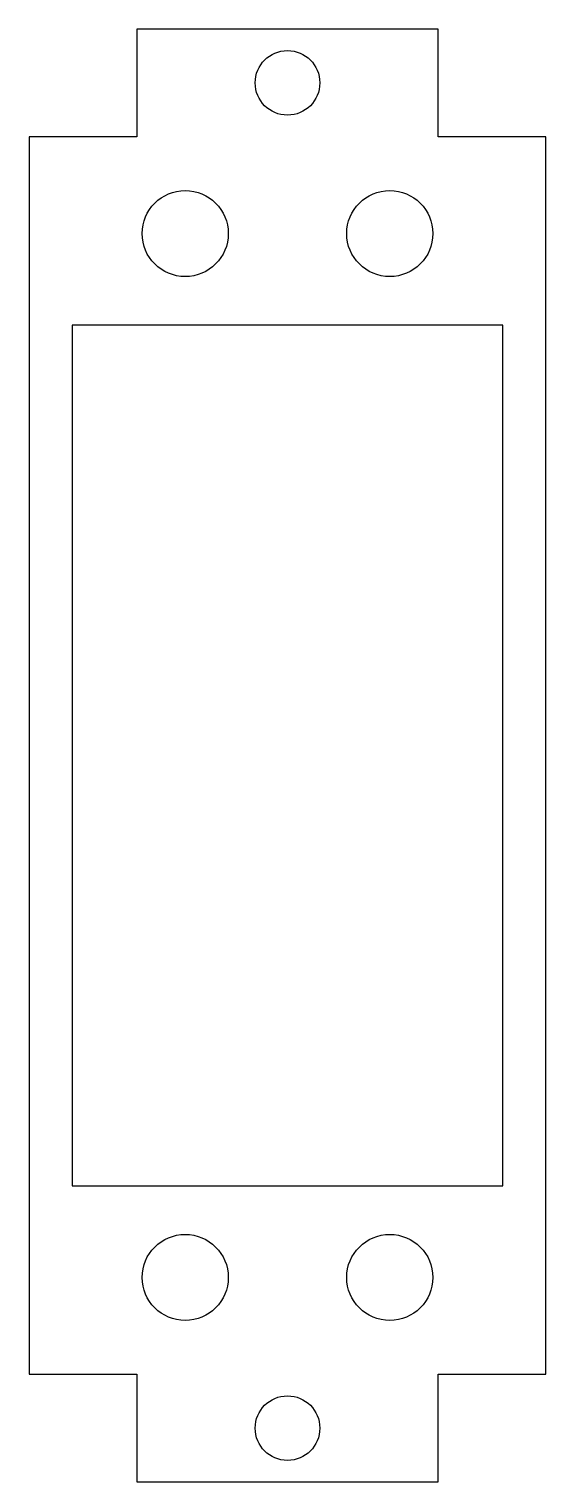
# Model space of a CAD drawing. Header units: millimetres. Extents: x 0 to 24, y 0 to 67.5.
import ezdxf

# ---------------------------------------------------------------- set-up
doc = ezdxf.new("R2010")
doc.units = ezdxf.units.MM

msp = doc.modelspace()

# ---------------------------------------------------------------- linework, layer by layer
at = {"color": 7, "linetype": 'Continuous', "lineweight": 25}
for p, q in [((19, 67.5), (5, 67.5)), ((5, 67.5), (5, 62.5)), ((19, 62.5), (19, 67.5)), ((0, 62.5), (0, 5)), ((5, 62.5), (0, 62.5)), ((24, 62.5), (19, 62.5)), ((24, 5), (24, 62.5)), ((2, 53.75), (2, 13.75)), ((22, 53.75), (2, 53.75)), ((22, 13.75), (22, 53.75)), ((2, 13.75), (22, 13.75)), ((0, 5), (5, 5)), ((5, 5), (5, 0)), ((19, 5), (24, 5)), ((19, 0), (19, 5)), ((5, 0), (19, 0))]:
    msp.add_line(p, q, dxfattribs=at)
for centre, radius in [((12, 65), 1.5), ((7.25, 58), 2), ((16.75, 58), 2), ((7.25, 9.5), 2), ((16.75, 9.5), 2), ((12, 2.5), 1.5)]:
    msp.add_circle(centre, radius, dxfattribs=at)

doc.saveas('drawing.dxf')
